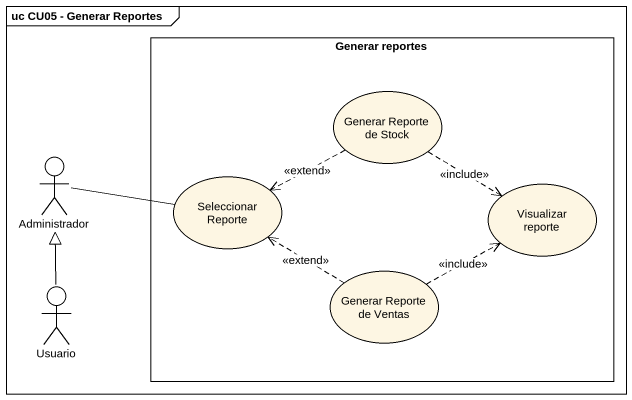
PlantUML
@startuml
mainframe uc CU05 - Generar Reportes
rectangle "Generar reportes" as Generar_reportes {
  usecase "Generar Reporte de Stock" as Generar_Reporte_de_Stock
  usecase "Seleccionar Reporte" as Seleccionar_Reporte
  usecase "Visualizar reporte" as Visualizar_reporte
  usecase "Generar Reporte de Ventas" as Generar_Reporte_de_Ventas
}
actor Administrador
actor Usuario
Generar_Reporte_de_Stock .left.> Seleccionar_Reporte : <<extend>>
Generar_Reporte_de_Stock .right.> Visualizar_reporte : <<include>>
Administrador -right- Seleccionar_Reporte
Usuario -up-|> Administrador
Generar_Reporte_de_Ventas .up.> Seleccionar_Reporte : <<extend>>
Generar_Reporte_de_Ventas .right.> Visualizar_reporte : <<include>>
@enduml
